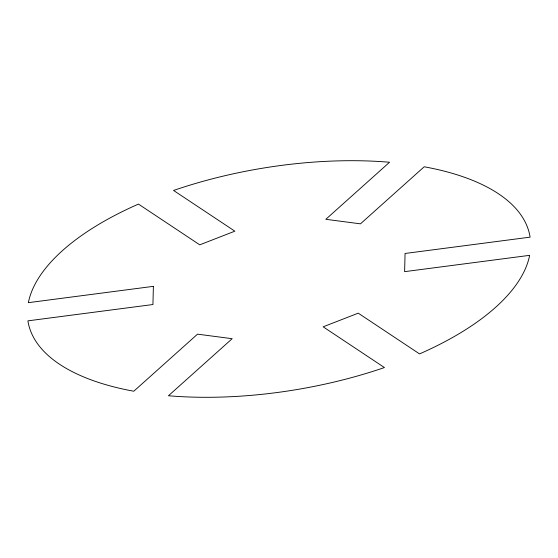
<?xml version="1.0" encoding="UTF-8"?>
<svg xmlns="http://www.w3.org/2000/svg" width="558" height="558" viewBox="0 0 558 558"><rect width="100%" height="100%" fill="white"/><g stroke="black" fill="none" stroke-linecap="round" stroke-linejoin="round"><path stroke-width="0.84" d="M153.387 286.345L152.934 304.529L27.9 320.85A254.567 111.991 -9.6 0 0 133.794 391.221L197.532 334.158L232.177 338.699L168.446 395.755A254.567 111.991 -9.6 0 0 384.441 367.548L323.145 326.821L358.243 313.171L419.546 353.905A254.567 111.991 -9.6 0 0 529.647 255.334L404.613 271.655L405.066 253.471L530.1 237.15A254.567 111.991 -9.6 0 0 424.206 166.779L360.468 223.842L325.823 219.301L389.554 162.245A254.567 111.991 -9.6 0 0 173.559 190.452L234.855 231.179L199.757 244.829L138.454 204.095A254.567 111.991 -9.6 0 0 28.353 302.666L153.387 286.345"/></g></svg>
